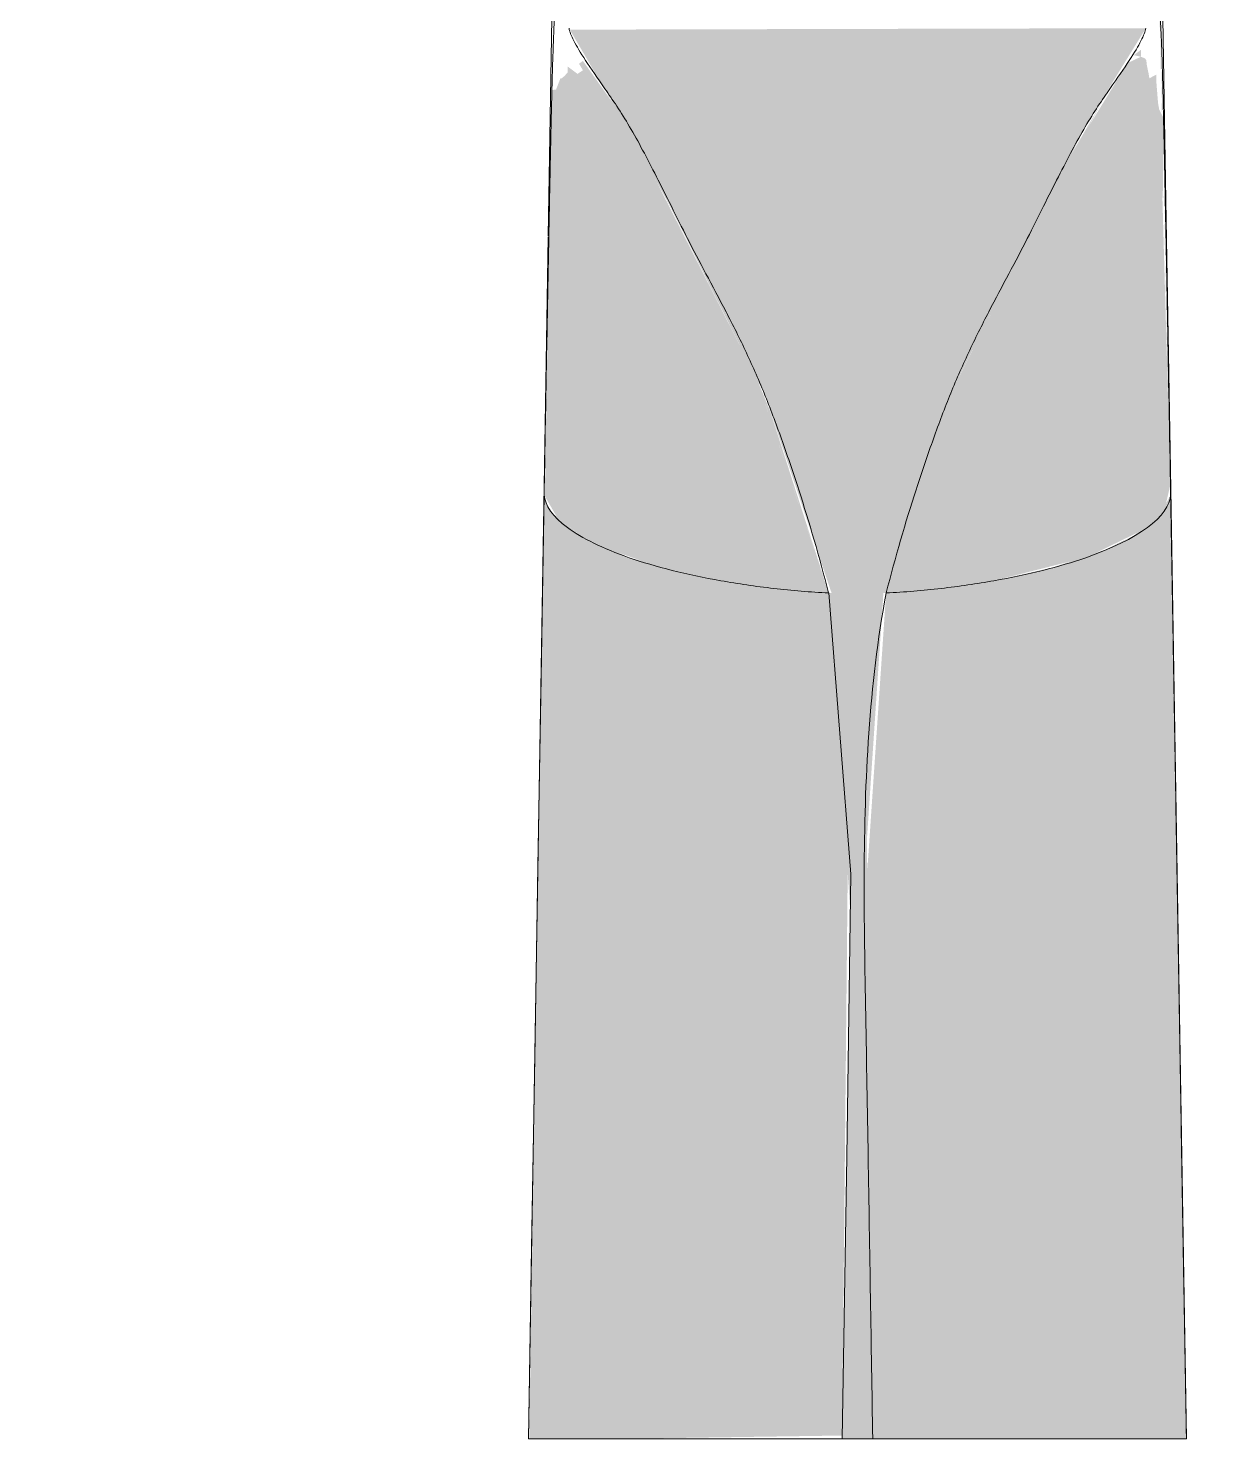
# Model space of a CAD drawing. Header units: millimetres. Extents: x 66053 to 88312, y -1987 to 8211.
# Drawn here: x 82557.9 to 82640.3, y 700 to 798.4 of the extents above; entities that cross this region are included whole.
import ezdxf

# ---------------------------------------------------------------- set-up
doc = ezdxf.new("R2010")
doc.units = ezdxf.units.MM
for name, color, linetype, lineweight in [('0-1', 7, 'Continuous', 9), ('A-WALL-PATT', 7, 'Continuous', 9), ('P-SANR-FIXT', 7, 'Continuous', 9)]:
    doc.layers.add(name, color=color, linetype=linetype, lineweight=lineweight)
doc.layers.add('0-2', color=7, linetype='Continuous', lineweight=9, transparency=0.7)

# ---------------------------------------------------------------- blocks, each defined once
blk = doc.blocks.new('смеситель для раковины - Default-30615600-1_14-4')
at = {"layer": '0-2'}
h = blk.add_hatch(color=256, dxfattribs=at)
h.paths.add_polyline_path([(6872.54, 755.27), (6871.299, 814.008), (6871.242, 813.567), (6872.29, 769.343), (6872.533, 755.66)])
h.paths.add_polyline_path([(6871.233, 814.108), (6871.292, 814.251), (6871.231, 814.249)])
for points in [[(6852.517, 758.989), (6857.637, 774.138), (6866.425, 791.553), (6870.57, 798.288), (6870.57, 798.38), (6830.461, 798.278), (6832.849, 794.191), (6835.64, 789.566), (6844.093, 772.723), (6848.712, 758.989), (6852.326, 758.989)], [(6848.51, 758.989), (6843.492, 773.938), (6834.362, 791.911), (6831.377, 796.098), (6831.105, 795.899), (6831.377, 795.449), (6830.999, 795.197), (6830.315, 795.708), (6830.311, 795.301), (6830.133, 795.091), (6829.9, 794.879), (6829.809, 794.888), (6829.505, 794.104), (6829.221, 794.064), (6829.147, 790.871), (6828.722, 765.736), (6829.579, 764.256), (6831.134, 763.06), (6833.233, 762.012), (6836.176, 760.985), (6840.997, 759.843), (6847.805, 759.048)], [(6834.047, 700), (6849.448, 700.227), (6849.86, 741.745), (6848.51, 758.989), (6840.997, 759.843), (6834.599, 761.45), (6831.061, 763.104), (6829.579, 764.256), (6829.122, 764.7), (6828.674, 765.516), (6827.63, 700), (6833.691, 700)], [(6862.603, 700), (6873.449, 700), (6872.311, 765.738), (6871.533, 764.333), (6869.807, 763.006), (6867.818, 762.02), (6864.147, 760.776), (6860.034, 759.843), (6852.517, 758.989), (6851.021, 736.91), (6851.583, 700), (6861.563, 700)], [(6849.49, 700), (6851.583, 700), (6851.179, 741.836), (6852.326, 758.989), (6848.515, 758.989), (6850.01, 736.91), (6849.448, 700)], [(6849.445, 700), (6849.448, 700), (6849.445, 700.003)]]:
    blk.add_hatch(color=256, dxfattribs=at).paths.add_polyline_path(points)
h = blk.add_hatch(color=256, dxfattribs=at)
h.paths.add_polyline_path([(6871.721, 793.079), (6871.573, 792.114), (6871.701, 792.955)])
h.paths.add_polyline_path([(6852.517, 758.989), (6860.034, 759.843), (6866.532, 761.491), (6870.507, 763.423), (6871.629, 764.427), (6871.91, 764.7), (6872.339, 766.564), (6871.782, 786.464), (6871.826, 787.375), (6871.856, 792.114), (6871.552, 792.734), (6871.477, 793.148), (6871.359, 794.623), (6871.359, 795.146), (6870.873, 794.885), (6870.812, 795.238), (6870.696, 795.8), (6870.657, 796.15), (6870.57, 796.274), (6870.276, 796.39), (6869.355, 795.951), (6865.188, 789.166), (6856.941, 772.724), (6852.619, 759.307)])
h.paths.add_polyline_path([(6870.276, 796.39), (6870.276, 796.867), (6869.792, 796.498)])
h = blk.add_hatch(color=256, dxfattribs=at)
h.paths.add_polyline_path([(6848.515, 758.989), (6843.493, 773.938), (6844.429, 771.675), (6848.513, 758.989)])
h.paths.add_polyline_path([(6838.574, 783.895), (6833.565, 793.117), (6835.64, 789.559), (6838.167, 784.68)])
h = blk.add_hatch(color=256, dxfattribs=at)
h.paths.add_polyline_path([(6854.854, 766.246), (6857.639, 774.138), (6856.592, 771.644), (6855.361, 767.822)])
h.paths.add_polyline_path([(6862.683, 784.33), (6867.683, 793.436), (6865.185, 789.166), (6863.27, 785.465)])
at = {"layer": '0-1'}
for p, q in [((6829.403, 810.553), (6828.964, 783.895)), ((6871.629, 810.552), (6872.05, 784.999)), ((6872.05, 784.999), (6872.337, 767.614)), ((6828.963, 783.841), (6828.7, 767.877)), ((6828.7, 767.877), (6827.582, 700)), ((6872.337, 767.614), (6873.451, 700))]:
    blk.add_line(p, q, dxfattribs=at)
at = {"layer": 'P-SANR-FIXT'}
for p, q in [((6827.579, 700), (6827.578, 700)), ((6851.583, 700), (6849.448, 700)), ((6873.451, 700), (6873.449, 700))]:
    blk.add_line(p, q, dxfattribs=at)
at = {"layer": 'P-SANR-FIXT', "flags": 128}
for points in [[(6827.577, 700), (6827.797, 713.301), (6828.017, 726.6), (6828.238, 739.903), (6828.457, 753.093), (6828.674, 765.846)], [(6848.513, 758.989), (6850.045, 739.371), (6849.768, 719.685), (6849.445, 700)], [(6849.445, 700), (6842.658, 700), (6836.56, 700), (6831.747, 700), (6828.661, 700), (6827.579, 700)]]:
    blk.add_lwpolyline(points, dxfattribs=at)
at = {"layer": 'P-SANR-FIXT'}
for points, knots in [([(6829.049, 786.401), (6829.052, 786.533), (6829.063, 787.095), (6829.081, 788.018), (6829.103, 789.098), (6829.121, 789.95), (6829.136, 790.627), (6829.147, 791.141), (6829.158, 791.662), (6829.174, 792.356), (6829.193, 793.215), (6829.217, 794.202), (6829.24, 795.103), (6829.265, 795.931), (6829.291, 796.709), (6829.315, 797.406), (6829.338, 798.001), (6829.358, 798.49), (6829.383, 799.024), (6829.4, 799.284), (6829.409, 799.396)], [0.4178181, 0.4178181, 0.4178181, 0.4178181, 0.4285714, 0.4642857, 0.5, 0.5357143, 0.5535714, 0.5714286, 0.5892857, 0.6071429, 0.6428571, 0.6785714, 0.7142857, 0.75, 0.7857143, 0.8214286, 0.8571429, 0.8928571, 0.9285714, 1, 1, 1, 1]), ([(6871.617, 799.396), (6871.626, 799.252), (6871.639, 799.013), (6871.657, 798.653), (6871.672, 798.348), (6871.686, 798.066), (6871.7, 797.796), (6871.712, 797.51), (6871.723, 797.216), (6871.732, 796.946), (6871.742, 796.646), (6871.755, 796.231), (6871.772, 795.649), (6871.795, 794.802), (6871.821, 793.732), (6871.851, 792.434), (6871.883, 790.959), (6871.919, 789.283), (6871.944, 788.037), (6871.958, 787.375)], [0, 0, 0, 0, 0.0833333, 0.125, 0.1666667, 0.2083333, 0.25, 0.2916667, 0.3125, 0.3333333, 0.3541667, 0.375, 0.4166667, 0.4583333, 0.5, 0.5416667, 0.5833333, 0.625, 0.6666667, 0.6666667, 0.6666667, 0.6666667]), ([(6830.409, 798.38), (6830.442, 798.161), (6830.672, 797.585), (6831.462, 796.222), (6832.852, 794.271), (6834.618, 791.655), (6836.143, 788.752), (6837.53, 785.987), (6838.644, 783.736), (6839.931, 781.294), (6841.357, 778.629), (6842.794, 775.772), (6844.114, 772.749), (6845.297, 769.573), (6846.817, 765.104), (6847.857, 761.501), (6848.51, 758.989)], [0, 0, 0, 0, 0.1, 0.2, 0.3, 0.4, 0.5, 0.55, 0.6, 0.65, 0.7, 0.75, 0.8, 0.85, 0.9, 1, 1, 1, 1]), ([(6852.517, 758.989), (6853.171, 761.501), (6854.213, 765.104), (6855.734, 769.572), (6856.918, 772.749), (6858.238, 775.771), (6859.675, 778.629), (6861.1, 781.294), (6862.388, 783.736), (6863.502, 785.987), (6864.888, 788.752), (6866.414, 791.655), (6868.18, 794.271), (6869.57, 796.222), (6870.357, 797.585), (6870.586, 798.161), (6870.617, 798.38)], [0, 0, 0, 0, 0.1, 0.15, 0.2, 0.25, 0.3, 0.35, 0.4, 0.45, 0.5, 0.6, 0.7, 0.8, 0.9, 1, 1, 1, 1]), ([(6829.003, 784.011), (6829.012, 784.506), (6829.028, 785.324), (6829.043, 786.095), (6829.049, 786.401)], [0.35714286, 0.35714286, 0.35714286, 0.35714286, 0.39285714, 0.41781813, 0.41781813, 0.41781813, 0.41781813]), ([(6828.674, 765.846), (6828.723, 768.651), (6828.816, 773.95), (6828.924, 779.9), (6828.984, 783.022), (6829.003, 784.011)], [0, 0, 0, 0, 0.1428571, 0.2857143, 0.3571429, 0.3571429, 0.3571429, 0.3571429]), ([(6848.515, 758.989), (6847.229, 759.056), (6844.661, 759.271), (6840.95, 759.812), (6837.525, 760.54), (6833.502, 761.725), (6829.849, 763.529), (6828.717, 765.09), (6828.68, 765.845)], [0, 0, 0, 0, 0.125, 0.25, 0.375, 0.5, 0.75, 1, 1, 1, 1]), ([(6872.352, 765.845), (6872.278, 764.335), (6868.99, 761.913), (6861.318, 759.992), (6856.371, 759.271), (6853.803, 759.056), (6852.517, 758.989)], [0, 0, 0, 0, 0.5, 0.75, 0.875, 1, 1, 1, 1]), ([(6872.352, 765.845), (6872.413, 762.307), (6872.503, 756.962), (6872.624, 749.756), (6872.716, 744.318), (6872.807, 738.823), (6872.899, 733.275), (6872.991, 727.708), (6873.082, 722.155), (6873.174, 716.62), (6873.296, 709.233), (6873.388, 703.694), (6873.449, 700)], [0, 0, 0, 0, 0.166667, 0.25, 0.333333, 0.416667, 0.5, 0.583333, 0.666667, 0.75, 0.833333, 1, 1, 1, 1]), ([(6851.583, 700), (6851.475, 706.562), (6851.32, 716.403), (6851.098, 729.527), (6850.853, 742.647), (6851.322, 752.522), (6852.517, 758.989)], [-1, -1, -1, -1, -0.666667, -0.5, -0.333333, 0, 0, 0, 0]), ([(6827.578, 700), (6827.597, 700), (6828.25, 700), (6830.516, 700), (6832.784, 700), (6835.632, 700), (6838.909, 700), (6842.577, 700), (6846.006, 700), (6848.971, 700), (6852.392, 700), (6856.476, 700), (6860.514, 700), (6863.33, 700), (6865.35, 700), (6867.194, 700), (6869.315, 700), (6872.406, 700), (6873.43, 700), (6873.451, 700)], [0, 0, 0, 0, 0.111111, 0.166667, 0.222222, 0.277778, 0.333333, 0.388889, 0.444444, 0.479167, 0.513889, 0.583333, 0.652778, 0.6875, 0.722222, 0.756944, 0.791667, 0.861111, 1, 1, 1, 1]), ([(6827.578, 700), (6827.597, 700), (6828.25, 700), (6830.516, 700), (6832.784, 700), (6835.632, 700), (6838.909, 700), (6842.577, 700), (6846.006, 700), (6848.971, 700), (6852.392, 700), (6856.476, 700), (6860.514, 700), (6863.33, 700), (6865.35, 700), (6867.194, 700), (6869.315, 700), (6872.406, 700), (6873.43, 700), (6873.451, 700)], [0, 0, 0, 0, 0.111111, 0.166667, 0.222222, 0.277778, 0.333333, 0.388889, 0.444444, 0.479167, 0.513889, 0.583333, 0.652778, 0.6875, 0.722222, 0.756944, 0.791667, 0.861111, 1, 1, 1, 1]), ([(6828.933, 700), (6829.383, 700), (6830.516, 700), (6832.784, 700), (6835.632, 700), (6838.909, 700), (6842.577, 700), (6846.006, 700), (6848.292, 700), (6849.281, 700), (6849.429, 700)], [0.1111111, 0.1111111, 0.1111111, 0.1111111, 0.1666667, 0.2222222, 0.2777778, 0.3333333, 0.3888889, 0.4444444, 0.4791667, 0.4852389, 0.4852389, 0.4852389, 0.4852389]), ([(6849.433, 700), (6850.128, 700), (6852.536, 700), (6856.476, 700), (6860.263, 700), (6862.185, 700), (6862.668, 700)], [0.4852907, 0.4852907, 0.4852907, 0.4852907, 0.5138889, 0.5833333, 0.6527778, 0.6767122, 0.6767122, 0.6767122, 0.6767122]), ([(6862.713, 700), (6862.915, 700), (6863.808, 700), (6865.35, 700), (6867.194, 700), (6869.315, 700), (6870.993, 700), (6871.875, 700), (6872.099, 700)], [0.6774582, 0.6774582, 0.6774582, 0.6774582, 0.6875, 0.7222222, 0.7569444, 0.7916667, 0.8611111, 0.8888889, 0.8888889, 0.8888889, 0.8888889]), ([(6873.449, 700), (6873.455, 700), (6872.707, 700), (6869.591, 700), (6865.841, 700), (6863.349, 700), (6862.755, 700)], [-1, -1, -1, -1, -0.8, -0.6, -0.4, -0.3396827, -0.3396827, -0.3396827, -0.3396827])]:
    blk.add_open_spline(points, degree=3, knots=knots, dxfattribs=at)
for points in [[(6871.958, 787.375), (6871.984, 786.051), (6872.042, 783.096), (6872.106, 779.675), (6872.139, 777.871)], [(6872.139, 777.871), (6872.205, 774.261), (6872.276, 770.274), (6872.352, 765.845)], [(6827.578, 700), (6827.593, 700), (6827.876, 700), (6828.451, 700)], [(6862.715, 700), (6859.376, 700), (6855.5, 700), (6851.583, 700)], [(6872.587, 700), (6873.155, 700), (6873.437, 700), (6873.451, 700)]]:
    blk.add_open_spline(points, degree=3, dxfattribs=at)

msp = doc.modelspace()

# ---------------------------------------------------------------- hatches: boundary and pattern name
at = {"layer": 'A-WALL-PATT'}
h = msp.add_hatch(dxfattribs=at)
h.set_pattern_fill('FP_20', color=256, style=0, pattern_type=2)
h.set_pattern_definition([(90, (83515.25, 0), (-600, 4e-14), []), (180, (83515.25, 0), (-7e-14, -600), [])])
h.paths.add_polyline_path([(82594.837, 793.661), (82595.02, 793.939), (82595.149, 794.879), (82595.382, 795.091), (82595.56, 795.301), (82595.576, 795.708), (82596.264, 795.207), (82596.626, 795.449), (82596.264, 796.048), (82596.811, 796.124), (82595.684, 798.935), (82595.778, 807.127), (82595.541, 807.127), (82595.324, 806.228), (82595.155, 806.327), (82595.012, 810.543), (82594.741, 801.156), (82594.664, 794.583), (82594.83, 793.7)])
h.paths.add_polyline_path([(81450.479, 0), (81715.249, 0), (81715.249, 264.77), (81678.859, 264.749), (81715.014, 400), (81715.249, 400), (81715.249, 600), (82296.285, 600), (82296.285, 700), (82592.832, 700), (82594.605, 790.7), (82594.618, 791.142), (82594.587, 802.736), (82595.193, 822.009), (82595.915, 843.026), (82595.638, 842.098), (82595.753, 844.834), (82595.966, 845.021), (82595.969, 845.536), (82635.56, 845.268), (82636.012, 830.78), (82637.342, 782.367), (82638.698, 700), (82936.285, 700), (82936.285, 535), (82646.327, 535), (82646.327, 476.048), (82650.968, 470), (82654.964, 460.353), (82656.324, 449.981), (82654.964, 439.647), (82650.968, 430), (82646.327, 423.952), (82646.327, 346), (82586.327, 346), (82586.327, 423.952), (82581.685, 430), (82577.689, 439.647), (82576.327, 450), (82577.689, 460.353), (82581.685, 470), (82586.327, 476.048), (82586.327, 535), (82315.249, 535), (82315.249, 0), (83414.249, 0), (83414.249, 1800), (81201.249, 1800), (81201.249, 0), (81316.122, 0), (81450.457, 36.079)])
h.paths.add_polyline_path([(82636.476, 783.585), (82637.207, 787.375), (82636.95, 786.212), (82636.532, 783.895)])
h.paths.add_polyline_path([(82636.661, 792.447), (82637.071, 793.694), (82636.405, 809.236), (82635.971, 808.4), (82635.679, 804.794), (82635.611, 804.49), (82635.819, 798.288), (82635.041, 796.592), (82635.819, 797.022), (82635.525, 796.39), (82635.866, 796.073), (82635.945, 795.8), (82636.191, 795.708), (82636.337, 795.153), (82636.527, 794.867), (82636.77, 794.867), (82636.674, 792.589)])
h.paths.add_polyline_path([(82634.719, 796.124), (82634.978, 796.512), (82634.854, 796.39), (82634.77, 796.224)])
h.paths.add_polyline_path([(82595.015, 812.513), (82595.509, 813.027), (82595.038, 813.871), (82595.021, 812.898)])
h.paths.add_polyline_path([(82636.509, 812.513), (82636.217, 813.267), (82636.214, 812.93), (82636.444, 812.581)])
h.paths.add_polyline_path([(82636.161, 813.903), (82636.48, 814.251), (82636.249, 814.185), (82636.157, 813.97)])
h.paths.add_polyline_path([(82595.468, 814.556), (82595.296, 814.744), (82595.366, 814.587)])
h.paths.add_polyline_path([(82595.504, 814.848), (82595.366, 815.152), (82595.061, 815.224), (82595.08, 814.934), (82595.366, 814.876)])
h.paths.add_polyline_path([(82595.312, 839.72), (82595.404, 843.73), (82595.335, 840.501)])
h.paths.add_polyline_path([(82616.285, 900), (82586.88, 901.445), (82557.758, 905.764), (82529.2, 912.918), (82501.48, 922.836), (82474.866, 935.424), (82449.614, 950.559), (82425.967, 968.097), (82404.153, 987.868), (82384.382, 1009.682), (82366.844, 1033.329), (82351.709, 1058.581), (82339.121, 1085.195), (82329.203, 1112.915), (82322.05, 1141.473), (82317.73, 1170.595), (82316.285, 1200), (82317.73, 1229.405), (82322.05, 1258.527), (82329.203, 1287.085), (82339.121, 1314.805), (82351.709, 1341.419), (82366.844, 1366.671), (82384.382, 1390.318), (82404.153, 1412.132), (82425.967, 1431.903), (82449.614, 1449.441), (82474.866, 1464.576), (82501.48, 1477.164), (82529.2, 1487.082), (82557.758, 1494.236), (82586.88, 1498.555), (82616.285, 1500), (82645.69, 1498.555), (82674.812, 1494.236), (82703.371, 1487.082), (82731.09, 1477.164), (82757.704, 1464.576), (82782.956, 1449.441), (82806.603, 1431.903), (82828.417, 1412.132), (82848.188, 1390.318), (82865.726, 1366.671), (82880.862, 1341.419), (82893.449, 1314.805), (82903.367, 1287.085), (82910.521, 1258.527), (82914.841, 1229.405), (82916.285, 1200), (82914.841, 1170.595), (82910.521, 1141.473), (82903.367, 1112.915), (82898.165, 1098.376), (82905.249, 1098.376), (82905.249, 967.446), (82850.249, 967.446), (82850.249, 1012.46), (82848.188, 1009.682), (82828.417, 987.868), (82806.603, 968.097), (82782.956, 950.559), (82757.704, 935.424), (82731.09, 922.836), (82703.371, 912.918), (82674.812, 905.764), (82645.69, 901.445)])

# ---------------------------------------------------------------- block references
at = {"layer": 'P-SANR-FIXT'}
msp.add_blockref('смеситель для раковины - Default-30615600-1_14-4', (75765.249, 0), dxfattribs=at)

doc.saveas('drawing.dxf')
